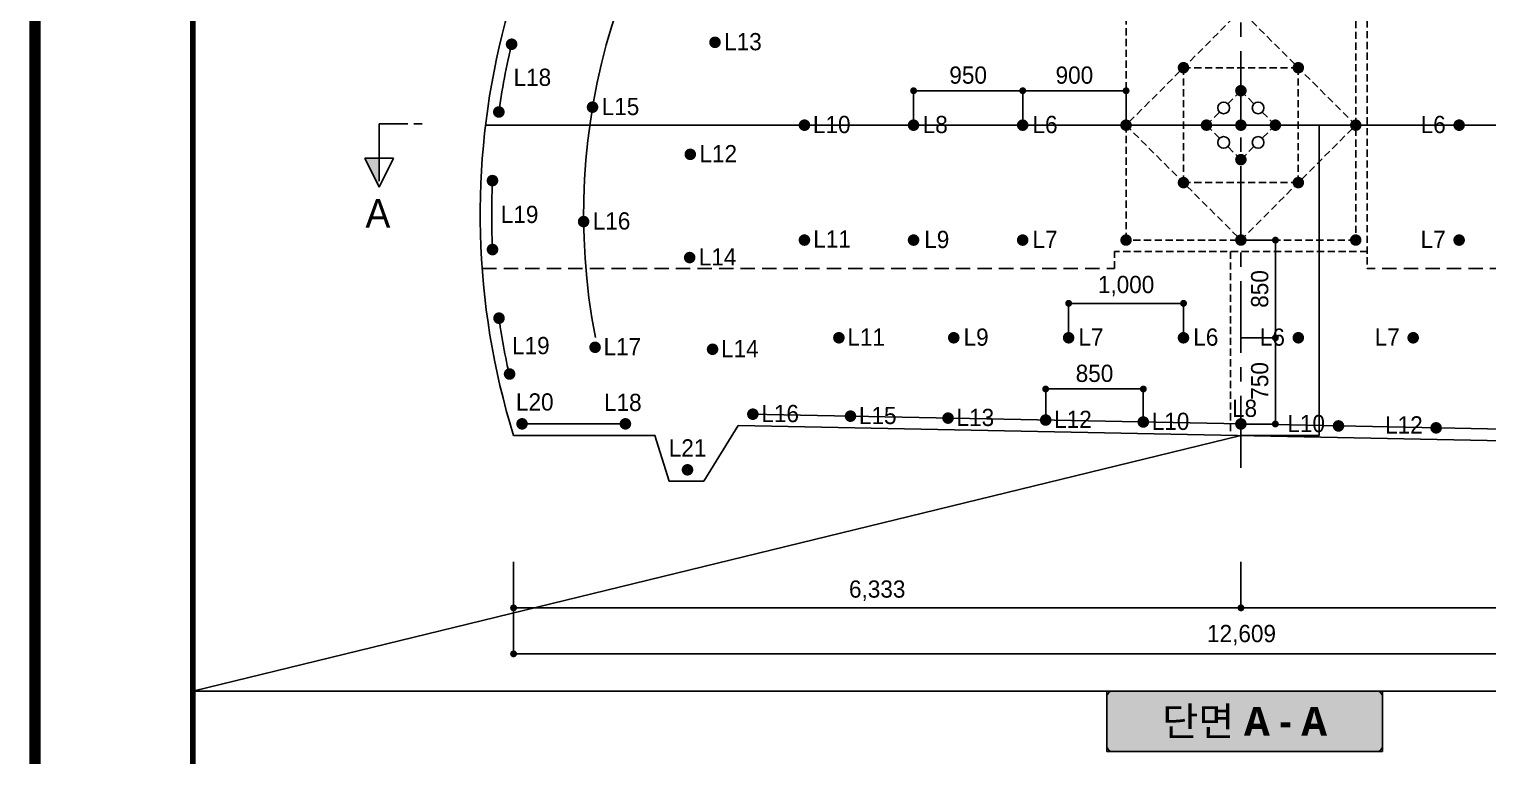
# Model space of a CAD drawing. Extents: x -689 to 317106, y 182884 to 219577.
# Drawn here: x 23952 to 36652, y 195623 to 201946 of the extents above; entities that cross this region are included whole.
import ezdxf
from ezdxf.enums import TextEntityAlignment as Align

# ---------------------------------------------------------------- set-up
doc = ezdxf.new("R2010")
doc.units = 0
doc.header["$LTSCALE"] = 500
doc.header["$MEASUREMENT"] = 0
for name, pattern in [('A-CENTR01', [2, 1.25, -0.25, 0.25, -0.25]), ('A-HIDDN01', [0.375, 0.25, -0.125]), ('HIDDEN', [0.375, 0.25, -0.125])]:
    doc.linetypes.add(name, pattern=pattern)
doc.layers.get('DEFPOINTS').update_dxf_attribs({"color": 55})
doc.layers.add('0-21', color=21, linetype='Continuous', plot=False)
doc.layers.add('0-250line', color=250, linetype='Continuous', lineweight=9, true_color=0x333333)
doc.layers.add('0-251', color=7, linetype='Continuous', true_color=0x6e6e6e)
for name, color, linetype in [('0-255', 52, 'Continuous'), ('A-DIM01', 1, 'Continuous'), ('A-TEXT02', 6, 'Continuous'), ('A-TEXT03', 7, 'Continuous'), ('CS-CNTL', 1, 'A-CENTR01'), ('CS-EXCV', 3, 'CFZ008'), ('CUT-BOD-LIN', 6, 'HIDDEN'), ('CX-BORD-LIN1', 7, 'Continuous'), ('CZ-TEX0', 7, 'Continuous'), ('CZ-TEX1', 7, 'Continuous'), ('CZ-TEX2', 7, 'Continuous'), ('CZ-TEX3', 7, 'Continuous'), ('TU-HOLE-LIN1', 1, 'Continuous'), ('뇌관연결1', 2, 'Continuous'), ('발파공(바닥)', 5, 'Continuous'), ('발파공(심발)', 4, 'Continuous'), ('발파공(외곽)', 6, 'Continuous'), ('발파공(전열)', 2, 'Continuous'), ('발파공(확대)', 7, 'Continuous')]:
    doc.layers.add(name, color=color, linetype=linetype)
doc.styles.get("Standard").update_dxf_attribs({"font": ''})
doc.styles.add('STYLE1', font='')
doc.styles.add('TB_BTXT', font='')
doc.styles.add('TB_TEXT', font='')
doc.styles.add('돋움체', font='')
doc.styles.add('맑은고딕(굵게)', font='malgunbd.ttf')
doc.styles.get('Standard').set_extended_font_data('Dotum')
doc.styles.get('STYLE1').set_extended_font_data('Dotum')
doc.styles.get('TB_BTXT').set_extended_font_data('Dotum')
doc.styles.get('TB_TEXT').set_extended_font_data('Dotum')
doc.styles.get('돋움체').set_extended_font_data('Dotum')
doc.linetypes.add('CFZ008', pattern='A,0.9,-0.2,[106,KHCLINE.shx,S=0.00606,R=180,X=0,Y=0],0.9', length=2)
doc.linetypes.add('E-DIGLN01', pattern='A,0.9,-0.2,[19,kscals.shx,S=0.1,R=180,X=0,Y=0],0.9', length=2)
doc.dimstyles.new('D_50', dxfattribs={"dimscale": 50, "dimtxt": 3, "dimasz": 1.2, "dimexe": 0, "dimexo": 0, "dimgap": 1.2, "dimtad": 1, "dimdec": 0, "dimrnd": 0.0005, "dimdsep": 46, "dimlunit": 6, "dimtxsty": '돋움체', "dimblk": 'DOT', "dimcen": 0.09, "dimclrd": 1, "dimclre": 1, "dimclrt": 1, "dimaunit": 1, "dimadec": 0, "dimazin": 0, "dimtfac": 1, "dimtdec": 0, "dimtix": 1, "dimtmove": 2, "dimatfit": 0, "dimfxl": 1, "dimtvp": 2, "dimtolj": 1, "dimtzin": 0, "dimlwd": -1, "dimlwe": -1, "dimarcsym": 0})
doc.dimstyles.get("Standard").update_dxf_attribs({"dimtxt": 0.18, "dimasz": 0.18, "dimexe": 0.18, "dimexo": 0.0625, "dimgap": 0.09, "dimtad": 0, "dimtih": 1, "dimtoh": 1, "dimdec": 4, "dimzin": 0, "dimdsep": 46, "dimtxsty": 'Standard', "dimcen": 0.09, "dimadec": 0, "dimazin": 0, "dimtfac": 1, "dimtdec": 4, "dimtofl": 0, "dimtmove": 0, "dimatfit": 3, "dimfxl": 1, "dimtolj": 1, "dimtzin": 0, "dimarcsym": 0})

# ---------------------------------------------------------------- blocks, each defined once
blk = doc.blocks.new('_Dot')
at = {"color": 0, "linetype": 'ByBlock', "lineweight": -2}
blk.add_line((-0.5, 0), (-1, 0), dxfattribs=at)
at = {"color": 0, "linetype": 'ByBlock', "const_width": 0.5}
blk.add_lwpolyline([(-0.25, 0, 1), (0.25, 0, 1)], format="xyb", close=True, dxfattribs=at)
blk = doc.blocks.new('*D47')
at = {"layer": 'A-DIM01', "color": 1, "ltscale": 10, "transparency": 16777216}
for p, q in [((34502, 197310), (34502, 196910)), ((40778, 197310), (40778, 196910)), ((34562, 196910), (40718, 196910))]:
    blk.add_line(p, q, dxfattribs=at)
at = {"layer": 'DEFPOINTS', "color": 0, "ltscale": 10, "transparency": 16777216}
for p in [(34502, 197310), (40778, 197310), (40778, 196910)]:
    blk.add_point(p, dxfattribs=at)
at = {"layer": 'A-DIM01', "color": 1, "ltscale": 10, "transparency": 16777216, "xscale": 60, "yscale": 60, "zscale": 60, "rotation": 180}
blk.add_blockref('_Dot', (34502, 196910), dxfattribs=at)
at = {"layer": 'A-DIM01', "color": 1, "ltscale": 10, "transparency": 16777216, "xscale": 60, "yscale": 60, "zscale": 60}
blk.add_blockref('_Dot', (40778, 196910), dxfattribs=at)
at = {"layer": 'A-DIM01', "color": 1, "ltscale": 10, "transparency": 16777216, "insert": (37640, 197060), "char_height": 150, "attachment_point": 5, "style": '돋움체'}
blk.add_mtext('\\A1;6,276', dxfattribs=at)
blk = doc.blocks.new('*D48')
at = {"layer": 'A-DIM01', "color": 1, "ltscale": 10, "transparency": 16777216}
for p, q in [((28169, 197310), (28169, 196910)), ((34502, 197310), (34502, 196910)), ((34442, 196910), (28229, 196910))]:
    blk.add_line(p, q, dxfattribs=at)
at = {"layer": 'DEFPOINTS', "color": 0, "ltscale": 10, "transparency": 16777216}
for p in [(28169, 197310), (34502, 197310), (28169, 196910)]:
    blk.add_point(p, dxfattribs=at)
at = {"layer": 'A-DIM01', "color": 1, "ltscale": 10, "transparency": 16777216, "xscale": 60, "yscale": 60, "zscale": 60, "rotation": 180}
blk.add_blockref('_Dot', (28169, 196910), dxfattribs=at)
at = {"layer": 'A-DIM01', "color": 1, "ltscale": 10, "transparency": 16777216, "xscale": 60, "yscale": 60, "zscale": 60}
blk.add_blockref('_Dot', (34502, 196910), dxfattribs=at)
at = {"layer": 'A-DIM01', "color": 1, "ltscale": 10, "transparency": 16777216, "insert": (31335, 197060), "char_height": 150, "attachment_point": 5, "style": '돋움체'}
blk.add_mtext('\\A1;6,333', dxfattribs=at)
blk = doc.blocks.new('*D49')
at = {"layer": 'A-DIM01', "color": 1, "ltscale": 10, "transparency": 16777216}
for p, q in [((28169, 197310), (28169, 196510)), ((40778, 197310), (40778, 196510)), ((28229, 196510), (40718, 196510))]:
    blk.add_line(p, q, dxfattribs=at)
at = {"layer": 'DEFPOINTS', "color": 0, "ltscale": 10, "transparency": 16777216}
for p in [(28169, 197310), (40778, 197310), (40778, 196510)]:
    blk.add_point(p, dxfattribs=at)
at = {"layer": 'A-DIM01', "color": 1, "ltscale": 10, "transparency": 16777216, "xscale": 60, "yscale": 60, "zscale": 60, "rotation": 180}
blk.add_blockref('_Dot', (28169, 196510), dxfattribs=at)
at = {"layer": 'A-DIM01', "color": 1, "ltscale": 10, "transparency": 16777216, "xscale": 60, "yscale": 60, "zscale": 60}
blk.add_blockref('_Dot', (40778, 196510), dxfattribs=at)
at = {"layer": 'A-DIM01', "color": 1, "ltscale": 10, "transparency": 16777216, "insert": (34507, 196673), "char_height": 150, "attachment_point": 5, "style": '돋움체'}
blk.add_mtext('\\A1;12,609', dxfattribs=at)
blk = doc.blocks.new('A$C0F813D77')
at = {"layer": 'A-DIM01'}
for p, q in [((6, 9.98), (6, 4.98)), ((11, 7.48), (6, 9.98)), ((0, 7.48), (10, 7.48)), ((0, 7.48), (0, 2.48)), ((11, 7.48), (6, 4.98)), ((0, 1.43), (0, 0))]:
    blk.add_line(p, q, dxfattribs=at)
blk.add_solid([(6, 7.48), (6, 9.98), (11, 7.48)], dxfattribs=at)
blk = doc.blocks.new('ssb')
at = {"color": 4, "const_width": 50, "flags": 128}
blk.add_lwpolyline([(0, -25, 1), (0, 25, 1)], format="xyb", close=True, dxfattribs=at)
blk = doc.blocks.new('*D475')
at = {"layer": 'A-DIM01', "color": 1, "ltscale": 10, "transparency": 16777216}
for p, q in [((34502, 199260), (34802, 199260)), ((34802, 199200), (34802, 198570)), ((34502, 198510), (34802, 198510))]:
    blk.add_line(p, q, dxfattribs=at)
at = {"layer": 'DEFPOINTS', "color": 0, "ltscale": 10, "transparency": 16777216}
for p in [(34502, 199260), (34502, 198510), (34802, 198510)]:
    blk.add_point(p, dxfattribs=at)
at = {"layer": 'A-DIM01', "color": 1, "ltscale": 10, "transparency": 16777216, "xscale": 60, "yscale": 60, "zscale": 60}
for p, rotation in [((34802, 199260), 90), ((34802, 198510), 270)]:
    blk.add_blockref('_Dot', p, dxfattribs=dict(at, rotation=rotation))
at = {"layer": 'A-DIM01', "color": 1, "ltscale": 10, "transparency": 16777216, "insert": (34666, 198885), "char_height": 150, "attachment_point": 5, "rotation": 90, "style": '돋움체'}
blk.add_mtext('\\A1;750', dxfattribs=at)
blk = doc.blocks.new('*D476')
at = {"layer": 'A-DIM01', "color": 1, "ltscale": 10, "transparency": 16777216}
for p, q in [((34502, 200110), (34802, 200110)), ((34802, 200050), (34802, 199320)), ((34502, 199260), (34802, 199260))]:
    blk.add_line(p, q, dxfattribs=at)
at = {"layer": 'DEFPOINTS', "color": 0, "ltscale": 10, "transparency": 16777216}
for p in [(34502, 200110), (34502, 199260), (34802, 199260)]:
    blk.add_point(p, dxfattribs=at)
at = {"layer": 'A-DIM01', "color": 1, "ltscale": 10, "transparency": 16777216, "xscale": 60, "yscale": 60, "zscale": 60}
for p, rotation in [((34802, 200110), 90), ((34802, 199260), 270)]:
    blk.add_blockref('_Dot', p, dxfattribs=dict(at, rotation=rotation))
at = {"layer": 'A-DIM01', "color": 1, "ltscale": 10, "transparency": 16777216, "insert": (34666, 199685), "char_height": 150, "attachment_point": 5, "rotation": 90, "style": '돋움체'}
blk.add_mtext('\\A1;850', dxfattribs=at)
blk = doc.blocks.new('sb')
at = {"layer": '발파공(확대)', "color": 0, "const_width": 50, "flags": 128}
blk.add_lwpolyline([(14, 21, 1), (-14, -21, 1)], format="xyb", close=True, dxfattribs=at)
blk = doc.blocks.new('*D483')
at = {"layer": 'A-DIM01', "color": 1, "ltscale": 10, "transparency": 16777216}
for p, q in [((32602, 201110), (32602, 201410)), ((32662, 201410), (33442, 201410)), ((33502, 201110), (33502, 201410))]:
    blk.add_line(p, q, dxfattribs=at)
at = {"layer": 'DEFPOINTS', "color": 0, "ltscale": 10, "transparency": 16777216}
for p in [(33502, 201410), (32602, 201110), (33502, 201110)]:
    blk.add_point(p, dxfattribs=at)
at = {"layer": 'A-DIM01', "color": 1, "ltscale": 10, "transparency": 16777216, "xscale": 60, "yscale": 60, "zscale": 60, "rotation": 180}
blk.add_blockref('_Dot', (32602, 201410), dxfattribs=at)
at = {"layer": 'A-DIM01', "color": 1, "ltscale": 10, "transparency": 16777216, "xscale": 60, "yscale": 60, "zscale": 60}
blk.add_blockref('_Dot', (33502, 201410), dxfattribs=at)
at = {"layer": 'A-DIM01', "color": 1, "ltscale": 10, "transparency": 16777216, "insert": (33052, 201545), "char_height": 150, "attachment_point": 5, "style": '돋움체'}
blk.add_mtext('\\A1;900', dxfattribs=at)
blk = doc.blocks.new('*D484')
at = {"layer": 'A-DIM01', "color": 1, "ltscale": 10, "transparency": 16777216}
for p, q in [((33002, 199260), (33002, 199560)), ((33062, 199560), (33942, 199560)), ((34002, 199260), (34002, 199560))]:
    blk.add_line(p, q, dxfattribs=at)
at = {"layer": 'DEFPOINTS', "color": 0, "ltscale": 10, "transparency": 16777216}
for p in [(34002, 199560), (33002, 199260), (34002, 199260)]:
    blk.add_point(p, dxfattribs=at)
at = {"layer": 'A-DIM01', "color": 1, "ltscale": 10, "transparency": 16777216, "xscale": 60, "yscale": 60, "zscale": 60, "rotation": 180}
blk.add_blockref('_Dot', (33002, 199560), dxfattribs=at)
at = {"layer": 'A-DIM01', "color": 1, "ltscale": 10, "transparency": 16777216, "xscale": 60, "yscale": 60, "zscale": 60}
blk.add_blockref('_Dot', (34002, 199560), dxfattribs=at)
at = {"layer": 'A-DIM01', "color": 1, "ltscale": 10, "transparency": 16777216, "insert": (33502, 199710), "char_height": 150, "attachment_point": 5, "style": '돋움체'}
blk.add_mtext('\\A1;1,000', dxfattribs=at)
blk = doc.blocks.new('*D486')
at = {"layer": 'A-DIM01', "color": 1, "ltscale": 10, "transparency": 16777216}
for p, q in [((32802, 198515), (32802, 198815)), ((32862, 198815), (33592, 198815)), ((33652, 198515), (33652, 198815))]:
    blk.add_line(p, q, dxfattribs=at)
at = {"layer": 'DEFPOINTS', "color": 0, "ltscale": 10, "transparency": 16777216}
for p in [(33652, 198815), (32802, 198515), (33652, 198515)]:
    blk.add_point(p, dxfattribs=at)
at = {"layer": 'A-DIM01', "color": 1, "ltscale": 10, "transparency": 16777216, "xscale": 60, "yscale": 60, "zscale": 60, "rotation": 180}
blk.add_blockref('_Dot', (32802, 198815), dxfattribs=at)
at = {"layer": 'A-DIM01', "color": 1, "ltscale": 10, "transparency": 16777216, "xscale": 60, "yscale": 60, "zscale": 60}
blk.add_blockref('_Dot', (33652, 198815), dxfattribs=at)
at = {"layer": 'A-DIM01', "color": 1, "ltscale": 10, "transparency": 16777216, "insert": (33227, 198950), "char_height": 150, "attachment_point": 5, "style": '돋움체'}
blk.add_mtext('\\A1;850', dxfattribs=at)
blk = doc.blocks.new('bb')
at = {"layer": '발파공(바닥)', "const_width": 50}
blk.add_lwpolyline([(-14, 21, -1), (14, -21, -1)], format="xyb", close=True, dxfattribs=at)
blk = doc.blocks.new('jb')
at = {"layer": '발파공(전열)', "const_width": 50, "flags": 128}
blk.add_lwpolyline([(14, 21, 1), (-14, -21, 1)], format="xyb", close=True, dxfattribs=at)
blk = doc.blocks.new('*D505')
at = {"layer": 'A-DIM01', "color": 1, "ltscale": 10, "transparency": 16777216}
for p, q in [((31652, 201110), (31652, 201410)), ((31712, 201410), (32542, 201410)), ((32602, 201110), (32602, 201410))]:
    blk.add_line(p, q, dxfattribs=at)
at = {"layer": 'DEFPOINTS', "color": 0, "ltscale": 10, "transparency": 16777216}
for p in [(32602, 201410), (31652, 201110), (32602, 201110)]:
    blk.add_point(p, dxfattribs=at)
at = {"layer": 'A-DIM01', "color": 1, "ltscale": 10, "transparency": 16777216, "xscale": 60, "yscale": 60, "zscale": 60, "rotation": 180}
blk.add_blockref('_Dot', (31652, 201410), dxfattribs=at)
at = {"layer": 'A-DIM01', "color": 1, "ltscale": 10, "transparency": 16777216, "xscale": 60, "yscale": 60, "zscale": 60}
blk.add_blockref('_Dot', (32602, 201410), dxfattribs=at)
at = {"layer": 'A-DIM01', "color": 1, "ltscale": 10, "transparency": 16777216, "insert": (32127, 201545), "char_height": 150, "attachment_point": 5, "style": '돋움체'}
blk.add_mtext('\\A1;950', dxfattribs=at)
blk = doc.blocks.new('cb')
at = {"layer": '발파공(외곽)', "lineweight": 0, "const_width": 50}
blk.add_lwpolyline([(-17, 19, 1), (17, -19, 1)], format="xyb", close=True, dxfattribs=at)
blk = doc.blocks.new('CXBLKA1')
at = {"layer": 'CX-BORD-LIN1', "color": 7, "const_width": 2}
blk.add_lwpolyline([(821, 20), (25, 20), (25, 574), (821, 574)], close=True, dxfattribs=at)
at = {"layer": 'CZ-TEX0', "color": 7, "style": 'TB_BTXT'}
blk.add_attdef('UD_TITLE', text='', height=10, dxfattribs=at).set_placement((423, 553), align=Align.MIDDLE_CENTER)
at = {"layer": 'CZ-TEX1', "color": 7, "style": 'TB_BTXT'}
blk.add_attdef('PI_CNAME', text='', height=5, dxfattribs=at).set_placement((40, 552), align=Align.BOTTOM_LEFT)
blk.add_attdef('UD_SUBTITLE', text='', height=7, dxfattribs=at).set_placement((423, 538), align=Align.MIDDLE_CENTER)
at = {"layer": 'CZ-TEX2', "color": 7}
for tag, height, style, p in [('UD_CDNAME', 4, 'TB_BTXT', (42, 544)), ('DA_STDNAME', 3, 'TB_TEXT', (783.49, 13.5))]:
    blk.add_attdef(tag, text='', height=height, dxfattribs=dict(at, style=style)).set_placement(p, align=Align.BOTTOM_LEFT)
at = {"layer": 'CZ-TEX2', "color": 7, "style": 'TB_TEXT'}
for tag, height, p in [('DC_RNUM4', 3, (320, 52)), ('DC_RDATE4', 3.5, (353, 52.5)), ('DC_RAPP4', 3.5, (501.56, 52.5)), ('DC_RCHK4', 3.5, (542.36, 52.5)), ('DC_RDGN4', 3.5, (582.36, 52.5)), ('PI_TITLE', 4.5, (243, 50)), ('UD_CDIST', 4.5, (676, 50)), ('FI_NAME', 4.5, (780, 51)), ('DC_RNUM3', 3, (320, 45)), ('DC_RDATE3', 3.5, (353, 45.4)), ('DC_RAPP3', 3.5, (501.56, 45.4)), ('DC_RCHK3', 3.5, (542.36, 45.4)), ('DC_RDGN3', 3.5, (582.36, 45.4)), ('DI_TITLE', 4.5, (780, 44)), ('PI_CDNAME', 4.5, (243, 38)), ('DC_RNUM2', 3, (320, 38)), ('DC_RDATE2', 3.5, (353, 38.5)), ('DC_RAPP2', 3.5, (501.56, 38.5)), ('DC_RCHK2', 3.5, (542.36, 38.5)), ('DC_RDGN2', 3.5, (582.36, 38.5)), ('DA_HSCALE', 4.5, (658.5, 38)), ('DA_VSCALE', 4.5, (693, 38)), ('DI_SUBTITLE', 3.5, (780, 37)), ('DC_RDATE1', 3.5, (353, 31.5)), ('DC_RAPP1', 3.5, (501.56, 31.5)), ('DC_RCHK1', 3.5, (542.36, 31.5)), ('DC_RDGN1', 3.5, (582.36, 31.5)), ('DC_RNUM1', 3, (320, 31)), ('PA_CCLASS', 4.5, (204, 26.5)), ('PI_STAGE', 4.5, (283, 26.5)), ('DI_DRWNO', 4.5, (676, 26.5)), ('DA_PAGENO', 4.5, (780, 26.5))]:
    blk.add_attdef(tag, text='', height=height, dxfattribs=at).set_placement(p, align=Align.MIDDLE_CENTER)
for tag, p in [('DC_RDES4', (377, 52.5)), ('DC_RDES3', (377, 45.4)), ('DC_RDES2', (377, 38.5)), ('DC_RDES1', (377.03, 31.5))]:
    blk.add_attdef(tag, text='', height=3.5, dxfattribs=at).set_placement(p, align=Align.MIDDLE_LEFT)
at = {"layer": 'CZ-TEX3', "color": 7, "style": 'TB_TEXT', "flags": 1}
for tag, p in [('PI_ID', (24, 16)), ('PI_CCODE', (31, 16)), ('PA_DSDATE', (47, 16)), ('PA_DEDATE', (64, 16)), ('PA_CSDATE', (81, 16)), ('PA_CEDATE', (98, 16)), ('PA_CFDATE', (114, 16)), ('EI_ENAME', (132, 16)), ('EI_DEPT', (146, 16)), ('EI_PERSON', (158, 16)), ('EI_EMAIL', (174, 16)), ('CI_CATEG', (189, 16)), ('CI_ROLE', (204, 16)), ('CI_ONAME', (216, 16)), ('CI_ADDR', (232, 16)), ('CI_TEL', (246, 16)), ('CI_FAX', (257, 16)), ('CI_HPADDR', (270, 16)), ('CI_CODE', (287, 16)), ('CI_DEPT', (300, 16)), ('CI_PERSON', (312, 16)), ('CI_EMAIL', (329, 16)), ('CI_PROLE', (342, 16)), ('DI_MANCODE', (357, 16)), ('DI_CATEG', (377, 16)), ('DI_LDATE', (392, 16)), ('DI_PCLASS', (407, 16)), ('DI_MMCLASS', (424, 16)), ('DI_MSCLASS', (443, 16)), ('DI_ECLASS', (462, 16)), ('DI_FNAME', (478, 16)), ('DC_ONAME', (493, 16)), ('DC_NNAME', (510, 16)), ('FI_CODE', (529, 16)), ('FI_CLASS', (545, 16)), ('FI_ICODE1', (563, 16)), ('FI_ICODE2', (581, 16)), ('------------', (597, 16))]:
    blk.add_attdef(tag, p, '', height=2, dxfattribs=at)
blk = doc.blocks.new('*D690')
at = {"layer": 'DEFPOINTS', "color": 0, "transparency": 16777216}
for p in [(34502, 201110), (34502, 198410), (35183, 198410)]:
    blk.add_point(p, dxfattribs=at)
at = {"layer": '발파공(확대)', "color": 0, "lineweight": -2, "transparency": 16777216}
for p, q in [((34502, 201110), (35183, 201110)), ((35183, 201110), (35183, 199761)), ((35183, 198411), (35183, 199760)), ((34502, 198410), (35183, 198410))]:
    blk.add_line(p, q, dxfattribs=at)
at = {"layer": '발파공(확대)', "color": 0, "transparency": 16777216}
for points in [[(35183, 201110), (35183, 201110), (35183, 201110)], [(35183, 198411), (35183, 198411), (35183, 198410)]]:
    blk.add_solid(points, dxfattribs=at)
at = {"layer": '발파공(확대)', "color": 0, "transparency": 16777216, "insert": (35183, 199760), "char_height": 0.18, "attachment_point": 5}
blk.add_mtext('\\A1;2700.0000', dxfattribs=at)

msp = doc.modelspace()

# ---------------------------------------------------------------- hatches: boundary and pattern name
at = {"layer": '0-250line'}
h = msp.add_hatch(color=256, dxfattribs=at)
edge = h.paths.add_edge_path()
edge.add_line((35734.36731, 195922.76852), (35734.36731, 196135.3556))
edge.add_arc((35685.41592, 196135.35559), 48.95139, 0.000000429, 90.000000429)
edge.add_line((35685.41592, 196184.30698), (33383.3187, 196184.30698))
edge.add_arc((33383.3187, 196135.3556), 48.95139, 89.999999937, 179.999999937)
edge.add_line((33334.36731, 196135.3556), (33334.36731, 195710.18145))
edge.add_arc((33383.3187, 195710.18145), 48.95139, 179.999999879, 269.999999879)
edge.add_line((33383.3187, 195661.23006), (35685.41592, 195661.23006))
edge.add_arc((35685.41592, 195710.18145), 48.95139, 269.999999755, 359.999999755)
edge.add_line((35734.36731, 195710.18145), (35734.36731, 195922.76852))

# ---------------------------------------------------------------- linework, layer by layer
at = {"layer": '0-21'}
msp.add_lwpolyline([(35734.36731, 196184.30698), (33334.36731, 196184.30698), (33334.36731, 195661.23006), (35734.36731, 195661.23006), (35734.36731, 196184.30698)], close=True, dxfattribs=at)
at = {"layer": '0-250line', "lineweight": 0}
msp.add_lwpolyline([(35734.36731, 195922.76852), (35734.36731, 196135.3556, 0.4142135624), (35685.41592, 196184.30698), (33383.3187, 196184.30698, 0.4142135624), (33334.36731, 196135.3556), (33334.36731, 195710.18145, 0.4142135624), (33383.3187, 195661.23006), (35685.41592, 195661.23006, 0.4142135624), (35734.36731, 195710.18145)], format="xyb", close=True, dxfattribs=at)
at = {"layer": '0-251', "const_width": 50}
msp.add_lwpolyline([(43626.58188, 186134.30698), (25376.58188, 186134.30698), (25376.58188, 208584.30698), (43626.58188, 208584.30698), (43626.58188, 186134.30698)], dxfattribs=at)
at = {"layer": 'CS-CNTL', "linetype": 'A-CENTR01'}
msp.add_line((34501.58188, 198128.74355), (34501.58188, 208034.07975), dxfattribs=at)
at = {"layer": 'CS-EXCV', "linetype": 'E-DIGLN01'}
msp.add_line((30124.58188, 198497.90301), (38478.58188, 198330.82301), dxfattribs=at)
at = {"layer": 'CS-EXCV', "linetype": 'E-DIGLN01', "flags": 128}
msp.add_lwpolyline([(40778.00881, 198237.32301, 0.2857234277), (39217.98411, 204936.76524, 0.4142135624), (29785.17965, 204936.76524, 0.2781362587), (28168.66644, 198411.40301, 0.2781362587)], format="xyb", dxfattribs=at)
msp.add_lwpolyline([(28168.66644, 198411.40301), (29399.58188, 198411.40301), (29524.58188, 198011.40301), (29824.58188, 198011.40301), (30124.58188, 198497.90301)], dxfattribs=at)
at = {"layer": 'CUT-BOD-LIN', "ltscale": 0.5}
for p, q in [((35601.58188, 202210.36301), (35601.58188, 199863.07995)), ((35601.58188, 200010.36301), (33401.58188, 200010.36301)), ((33401.58188, 199863.07995), (33401.58188, 200010.36301)), ((34411.32006, 200010.36301), (34411.32006, 198410.42858))]:
    msp.add_line(p, q, dxfattribs=at)
at = {"layer": 'CUT-BOD-LIN'}
for p, q in [((27895.4636, 199863.07995), (33401.58188, 199863.07995)), ((41107.70017, 199863.07995), (35601.58188, 199863.07995))]:
    msp.add_line(p, q, dxfattribs=at)
at = {"layer": 'DEFPOINTS'}
for p, q in [((27924.964, 201110.36301), (41078.19976, 201110.36301)), ((28242.87223, 198511.40301), (29167.87223, 198511.40301)), ((30227.43663, 198595.84591), (34501.58188, 198510.36301)), ((34501.58188, 198510.36301), (38478.58188, 198430.82301)), ((34501.58188, 198410.36301), (25376.58188, 196184.30698))]:
    msp.add_line(p, q, dxfattribs=at)
for points in [[(25376.58188, 211034.30698), (63426.58188, 211034.30698), (63426.58188, 186134.30698), (25376.58188, 186134.30698)], [(25376.58188, 208584.30698), (43626.58188, 208584.30698), (43626.58188, 196184.30698), (25376.58188, 196184.30698)], [(25376.58188, 196184.30698), (43626.58188, 196184.30698), (43626.58188, 186134.30698), (25376.58188, 186134.30698)]]:
    msp.add_lwpolyline(points, close=True, dxfattribs=at)
msp.add_lwpolyline([(34501.58188, 205990.36301, 0.1989123674), (30421.57576, 204300.36913, 0.2493238685), (28881.49963, 199263.14737, 0.2493238685)], format="xyb", dxfattribs=at)
at = {"layer": 'TU-HOLE-LIN1'}
for points in [[(28037.32284, 201200.30448, -0.0253564475), (28157.6954, 201838.77811)], [(27986.96485, 200003.1147, -0.0253564475), (27986.40414, 200652.83603, -0.0253564475)], [(28136.24439, 198919.96195, -0.0212481705), (28038.8284, 199455.73494, -0.0212481705)]]:
    msp.add_lwpolyline(points, format="xyb", dxfattribs=at)
at = {"layer": '뇌관연결1', "linetype": 'A-HIDDN01', "ltscale": 0.5}
for points in [[(33501.58188, 202110.36301), (35501.58188, 202110.36301), (35501.58188, 200110.36301), (33501.58188, 200110.36301)], [(34001.58188, 201610.36301), (35001.58188, 201610.36301), (35001.58188, 200610.36301), (34001.58188, 200610.36301)]]:
    msp.add_lwpolyline(points, close=True, dxfattribs=at)
for points in [[(34501.58188, 202110.36301), (33501.58188, 201110.36301), (34501.58188, 200110.36301), (35501.58188, 201110.36301), (34501.58188, 202110.36301)], [(34387.64433, 201296.42545), (34501.58188, 201410.36301)], [(34501.58188, 201410.36301), (34615.51944, 201296.42545)], [(34315.51944, 200996.42545), (34201.58188, 201110.36301), (34315.51944, 201224.30056)], [(34687.64433, 201224.30056), (34801.58188, 201110.36301), (34687.64433, 200996.42545)], [(34615.51944, 200924.30056), (34501.58188, 200810.36301), (34387.64433, 200924.30056)]]:
    msp.add_lwpolyline(points, dxfattribs=at)
at = {"layer": '발파공(심발)', "color": 1}
for centre in [(34351.58188, 201260.36301), (34651.58188, 201260.36301), (34351.58188, 200960.36301), (34651.58188, 200960.36301)]:
    msp.add_circle(centre, 51, dxfattribs=at)

# ---------------------------------------------------------------- block references
at = {"xscale": 50, "yscale": 50, "zscale": 50}
msp.add_blockref('CXBLKA1', (22751.58188, 182884.30698), dxfattribs=at)
at = {"layer": 'A-TEXT02', "color": 0, "xscale": -50, "yscale": 50, "zscale": 50, "rotation": 90}
msp.add_blockref('A$C0F813D77', (27371.90516, 201122.31171), dxfattribs=at)
at = {"layer": '발파공(바닥)'}
for p, rotation in [((30252.43163, 198595.34601), 358.8542371618243), ((31102.26168, 198578.34941), 358.8542371618243), ((28242.87223, 198511.40301), 358.8542371618243), ((29142.87223, 198511.40301), 358.8542371618243), ((31952.09173, 198561.35281), 358.8542371618243), ((32801.92178, 198544.35621), 358.8542371618243), ((33651.75183, 198527.35961), 358.8542371618243), ((34501.58188, 198510.36301), 359.2184283514966), ((35351.41193, 198493.36641), 358.8542371618202), ((36201.24198, 198476.36981), 358.8542371618202)]:
    msp.add_blockref('bb', p, dxfattribs=dict(at, rotation=rotation))
at = {"layer": '발파공(바닥)', "xscale": -1}
msp.add_blockref('bb', (29683.43174, 198111.40301), dxfattribs=at)
at = {"layer": '발파공(심발)', "xscale": -1}
for p in [(34001.58188, 201610.36301), (35001.58188, 201610.36301), (34501.58188, 201410.36301), (33501.58188, 201110.36301), (34201.58188, 201110.36301), (34501.58188, 201110.36301), (34801.58188, 201110.36301), (35501.58188, 201110.36301), (34501.58188, 200810.36301), (34001.58188, 200610.36301), (35001.58188, 200610.36301), (33501.58188, 200110.36301), (34501.58188, 200110.36301), (35501.58188, 200110.36301)]:
    msp.add_blockref('ssb', p, dxfattribs=at)
at = {"layer": '발파공(외곽)'}
for p, rotation in [((28151.87198, 201814.46581), 76.64169762307075), ((28040.75181, 201225.06821), 82.0047971094742), ((27985.20738, 200627.86469), 87.36789659587761), ((27985.72499, 200028.08393), 92.73099608228104), ((28042.30011, 199430.97717), 98.09409556868445), ((28134.24664, 198944.882), 103.4571950550879)]:
    msp.add_blockref('cb', p, dxfattribs=dict(at, rotation=rotation))
at = {"layer": '발파공(전열)'}
for p, rotation in [((28856.65164, 201266.96915), 260.421788966958), ((28778.78927, 200271.33246), 270.6349403953159), ((28878.69761, 199177.66588), 280.8480918236738)]:
    msp.add_blockref('jb', p, dxfattribs=dict(at, rotation=rotation))
at = {"layer": '발파공(확대)'}
for p, rotation in [((29922.8955, 201831.15476), 251.4595917364079), ((30701.58188, 201110.36301), 259.9475993205837), ((31651.58188, 201110.36301), 259.9475993205837), ((32601.58188, 201110.36301), 259.9475993205837), ((29707.57564, 200856.53352), 263.6243007625407), ((30701.58188, 200110.36301), 259.9475993205837), ((31651.58188, 200110.36301), 259.9475993205837), ((32601.58188, 200110.36301), 259.9475993205837), ((29702.46545, 199958.42377), 275.7890097886734), ((31001.58188, 199260.36301), 259.9475993205837), ((32001.58188, 199260.36301), 259.9475993205837), ((33001.58188, 199260.36301), 259.9475993205837), ((29901.58188, 199160.36301), 259.9475993205837)]:
    msp.add_blockref('sb', p, dxfattribs=dict(at, rotation=rotation))
at = {"layer": '발파공(확대)', "xscale": -1, "rotation": 100.0524006794162}
for p in [(36401.58188, 201110.36301), (36401.58188, 200110.36301), (36001.58188, 199260.36301)]:
    msp.add_blockref('sb', p, dxfattribs=at)
at = {"layer": '발파공(확대)'}
msp.add_blockref('sb', (34001.58188, 199260.36301), dxfattribs=at)
at = {"layer": '발파공(확대)', "xscale": -1}
msp.add_blockref('sb', (35001.58188, 199260.36301), dxfattribs=at)
msp.add_blockref('sb', (35001.58188, 199260.36301), dxfattribs=at)

# ---------------------------------------------------------------- texts
at = {"layer": '0-255', "color": 7, "true_color": 0xffffff, "style": '맑은고딕(굵게)'}
msp.add_text('단면 A - A', height=250, rotation=359.97820732, dxfattribs=at).set_placement((34534.36731, 195922.76852), align=Align.MIDDLE_CENTER)
at = {"layer": 'A-TEXT03', "style": '돋움체'}
msp.add_text('A', height=250, dxfattribs=at).set_placement((26987.81997, 200342.31171), align=Align.MIDDLE)
at = {"layer": 'CZ-TEX2', "style": 'STYLE1'}
for s, p in [('L13', (30002.49561, 201762.0289, 0)), ('L18', (28169.01212, 201451.94155, 0)), ('L15', (28936.24936, 201197.84329, 0)), ('L10', (30775.3518, 201041.23715, 0)), ('L8', (31731.1796, 201041.23715, 0)), ('L6', (32687.00979, 201041.23715, 0)), ('L6', (36066.69746, 201041.23715, 0)), ('L12', (29787.17336, 200787.40766, 0)), ('L19', (28058.0449, 200258.8424, 0)), ('L16', (28858.38698, 200202.20661, 0)), ('L11', (30778.42937, 200044.87353, 0)), ('L7', (32687.00979, 200041.23715, 0)), ('L7', (36066.49365, 200041.23715, 0)), ('L14', (29782.06316, 199889.29791, 0)), ('L19', (28155.61421, 199117.68763, 0)), ('L11', (31075.3518, 199191.23715, 0)), ('L9', (32087.00979, 199191.23715, 0)), ('L7', (33087.00979, 199191.23715, 0)), ('L6', (34087.00979, 199191.23715, 0)), ('L6', (34666.69746, 199191.23715, 0)), ('L7', (35666.49365, 199191.23715, 0)), ('L17', (28952.46752, 199108.54002, 0)), ('L14', (29975.3518, 199091.23715, 0)), ('L20', (28189.97584, 198627.03442, 0)), ('L18', (28956.62526, 198623.02436, 0)), ('L16', (30326.20154, 198526.22015, 0)), ('L15', (31176.03159, 198509.22355, 0)), ('L13', (32025.86164, 198492.22695, 0)), ('L12', (32875.6917, 198475.23035, 0)), ('L8', (34424.21694, 198571.46012, 0)), ('L10', (33725.52175, 198458.23375, 0)), ('L10', (34905.90289, 198439.01618, 0)), ('L12', (35757.15957, 198427.18592, 0)), ('L21', (29520.46085, 198226.89125, 0))]:
    msp.add_text(s, height=150, dxfattribs=at).set_placement(p)
msp.add_text('L9', height=150, dxfattribs=at).set_placement((31853.5849, 200041.23715, 0), align=Align.CENTER)

# ---------------------------------------------------------------- dimensions: what is measured, and where the dimension line sits
at = {"layer": 'A-DIM01', "ltscale": 10}
for p1, p2, picture, middle in [((31651.58188, 201110.36301), (32601.58188, 201110.36301), '*D505', (32126.58188, 201545.46477)), ((32601.58188, 201110.36301), (33501.58188, 201110.36301), '*D483', (33051.58188, 201545.46477)), ((33001.58188, 199260.36301), (34001.58188, 199260.36301), '*D484', (33501.58188, 199709.91525))]:
    dim = msp.add_aligned_dim(p1=p1, p2=p2, distance=300, dimstyle='D_50', dxfattribs=at)
    dim.commit()
    dim.dimension.update_dxf_attribs({"geometry": picture, "text_midpoint": middle})
for base, p1, p2, angle, picture, middle in [((34801.58188, 199260.36301), (34501.58188, 200110.36301), (34501.58188, 199260.36301), 90, '*D476', (34666.48012, 199685.36301)), ((34801.58188, 198510.36301), (34501.58188, 199260.36301), (34501.58188, 198510.36301), 90, '*D475', (34666.48012, 198885.36301)), ((33651.60816, 198814.70656), (32801.60816, 198514.70656), (33651.60816, 198514.70656), 180, '*D486', (33226.60816, 198949.80833)), ((40778.00881, 196910.36301), (34501.58188, 197310.36301), (40778.00881, 197310.36301), 180, '*D47', (37639.79534, 197059.91525))]:
    dim = msp.add_linear_dim(base=base, p1=p1, p2=p2, angle=angle, dimstyle='D_50', dxfattribs=at)
    dim.commit()
    dim.dimension.update_dxf_attribs({"geometry": picture, "text_midpoint": middle})
dim = msp.add_linear_dim(base=(28168.66644, 196910.36301), p1=(34501.58188, 197310.36301), p2=(28168.66644, 197310.36301), dimstyle='D_50', dxfattribs=at)
dim.commit()
dim.dimension.update_dxf_attribs({"geometry": '*D48', "text_midpoint": (31335.12416, 197059.91525)})
dim = msp.add_linear_dim(base=(40778.00881, 196510.36301), p1=(28168.66644, 197310.36301), p2=(40778.00881, 197310.36301), angle=180, dimstyle='D_50', dxfattribs=at)
dim.commit()
dim.dimension.update_dxf_attribs({"geometry": '*D49', "text_midpoint": (34506.60541, 196672.50964), "dimtype": 128})
at = {"layer": '발파공(확대)'}
dim = msp.add_aligned_dim(p1=(34501.58188, 201110.36301), p2=(34501.58188, 198410.36301), distance=681.61043, dimstyle='Standard', dxfattribs=at)
dim.commit()
dim.dimension.update_dxf_attribs({"geometry": '*D690', "text_midpoint": (35183.19231, 199760.36301)})

doc.saveas('drawing.dxf')
